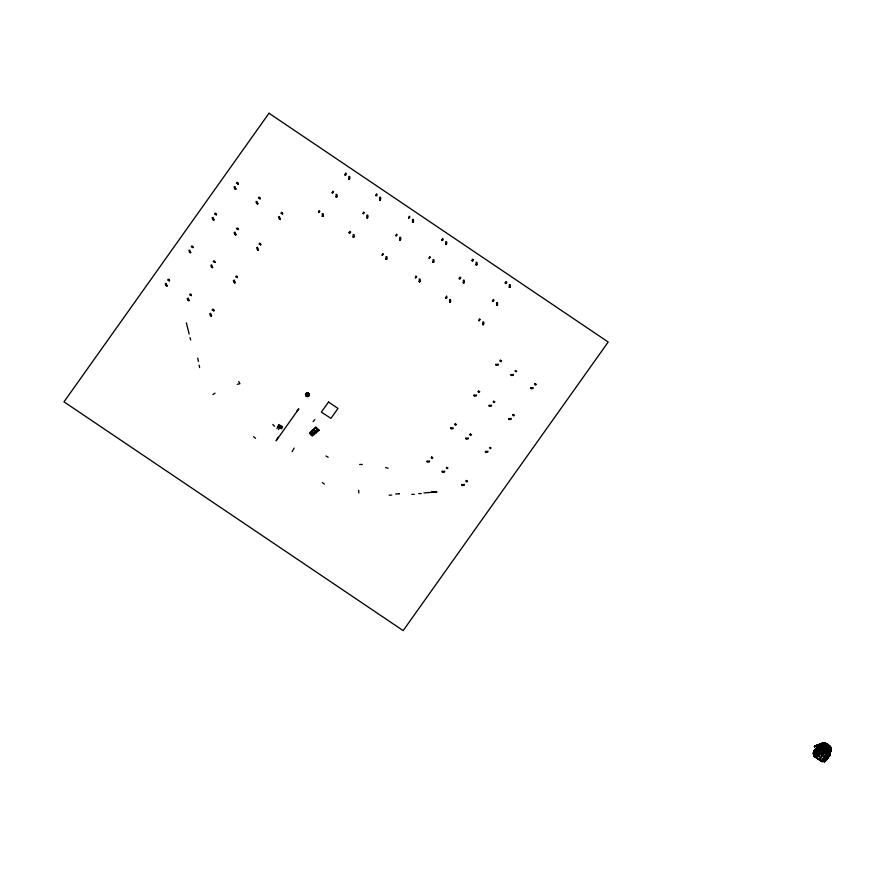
<?xml version="1.0" encoding="UTF-8"?>
<svg xmlns="http://www.w3.org/2000/svg" width="875" height="875" viewBox="0 0 875 875"><rect width="100%" height="100%" fill="white"/><g stroke="black" fill="none" stroke-linecap="round" stroke-linejoin="round"><path stroke-width="1.31" d="M816.594 748.442L815.708 748.683L818.059 752.675L826.667 758.472L828.658 749.995L826.711 748.683L819.864 748.081L814.362 751.614L813.509 753.441L813.75 756.087L821.811 761.523L824.698 761.764C830.266 757.05 833.459 746.988 824.983 743.433L823.55 743.269C819.284 745.205 815.38 748.825 813.433 753.112L813.75 756.087L824.698 761.764L828.691 754.83L829.15 749.711L827.05 748.289L824.6 748.442L821.198 743.597L823.386 742.82C833.897 743.859 831.261 754.698 826.066 760.506L822.259 760.889L817.786 758.8L813.881 750.684L821.198 743.597L823.386 742.82L825.344 744.144M820.17 745.752L821.516 744.133L822.817 744.155L829.752 748.716L830.517 750.794C830.911 753.616 823.014 765.023 827.859 757.487L827.323 757.127L831.031 750.553L830.955 747.458L829.555 745.763L831.217 748.431L829.806 748.989L828.614 746.189L829.423 745.828L830.517 751.483L828.155 747.764L829.073 746.156L828.308 745.642L824.294 745.478L820.291 747.688L819.405 747.086L818.781 745.741L822.194 743.455L814.975 746.32M306.983 396.561L307.048 394.844L307.059 396.572M307.978 393.05L306.961 392.962L307.978 392.984M305.627 394.297C304.828 394.384 306.491 395.653 307.005 393.148M830.331 752.38L830.386 749.864L829.369 756.416L828.986 754.567L828.8 755.902L828.33 755.322L828.341 756L829.97 755.628L830.331 752.38L829.587 755.716M829.15 749.711L829.478 754.567C820.291 769.803 833.066 749.897 831.25 748.125L826.033 743.608L823.134 743.345M821.516 744.133L823.397 746.681L827.192 747.119L828.308 745.642L825.88 746.714L825.716 747.633L828.92 749.022L829.347 751.286L828.494 748.355L828.909 750.542M831.206 750.345L829.938 750.214L829.806 748.989L829.73 750.269L830.703 750.728L830.736 749.623L829.062 748.377L828.614 746.189L830.955 747.458L828.756 747.359L829.347 751.286L829.073 746.156L829.73 750.269L828.953 752.948M306.567 394.373C307.891 397.786 309.017 391.945 306.119 393.466L306.917 394.089M308.438 393.137C307.748 392.208 308.142 397.469 306.797 394.428M311.741 435.127L311.992 435.881L316.028 432.917L316.138 430.555L319.2 430.303L315.678 427.066L309.498 432.95L312.452 435.827M822.008 744.855L824.02 745.095L825.803 748.683L828.57 750.542L828.494 748.355M826.044 758.056L826.667 758.472C829.303 755.978 832.847 750.116 829.052 747.25L827.673 747.447L827.148 744.548L828.341 744.942L828.034 745.795L828.964 745.522L827.63 748.672M829.008 756.492L829.062 755.836M828.658 749.995L825.628 760.648L815.741 753.977L814.023 754.556L813.75 756.087L821.811 761.523L823.867 761.25M816.977 751.144L822.566 746.112L828.505 745.205L822.281 745.238L819.405 747.086L822.719 751.516L828.056 754.764L829.237 751.8L828.57 750.542L824.337 748.497L817.261 751.592L817.797 751.942L816.977 751.144L815.128 753.134L814.023 754.556L816.78 757.192L827.52 749.23L828.92 749.022L828.833 749.733M831.25 748.125L829.205 747.808M828.209 749.066L828.647 749.098C829.642 751.264 828.789 746.933 827.192 747.119L827.75 745.872L822.281 745.238L823.058 745.773L824.02 745.095L822.817 744.155L821.866 744.658L814.362 751.614L816.648 749.93L813.509 753.441L814.023 754.556M322.295 213.675L322.558 216.42L323.444 215.578L323.192 213.675M336.044 194.316L336.306 197.061L337.192 196.219L336.941 194.316M348.775 176.389L349.038 179.145L349.923 178.303L349.672 176.389M353.128 234.467L353.391 237.223L354.277 236.381L354.025 234.467M366.887 215.108L367.139 217.864L368.025 217.022L367.773 215.108M379.608 197.192L379.87 199.948L380.756 199.095L380.505 197.192M385.962 256.616L386.225 259.372L387.111 258.53L386.859 256.616M399.722 237.256L399.973 240.012L400.859 239.17L400.608 237.256M412.442 219.341L412.705 222.097L413.591 221.244L413.339 219.341M419.202 279.038L419.464 281.783L420.35 280.941L420.098 279.038M432.95 259.678L433.212 262.423L434.098 261.581L433.847 259.678M445.681 241.752L445.944 244.508L446.83 243.666L446.578 241.752M449.553 299.502L449.728 302.291L450.702 301.416L450.45 299.502M463.312 280.142L463.564 282.898L464.45 282.056L464.198 280.142M476.033 262.227L476.295 264.983L477.181 264.141L476.93 262.227M482.792 321.923L482.967 324.702L483.93 323.837L483.689 321.923M496.541 302.564L496.803 305.32L497.689 304.478L497.438 302.564M509.272 284.648L509.534 287.405L510.42 286.552L510.169 284.648M305.681 394.286L305.637 394.866M305.867 394.308C306.688 399.503 311.642 391.836 307.169 393.903M306.141 394.68L306.775 394.002M306.447 394.373L306.239 396.134L305.834 395.686M306.545 396.266L308.82 396.025L307.705 394.822L309.378 394.756L307.716 394.166L308.842 393.837M309.302 395.238L309.291 394.647L309.116 395.686L307.792 394.712M319.069 210.514L318.631 212.384L319.845 211.192M349.573 233.363L348.983 232.936L349.902 231.317M446.644 296.023L445.605 297.872L446.611 298.08L447.103 297.03M459.747 279.048L459.156 278.611L460.075 276.992M472.478 261.122L471.887 260.695L472.806 259.077M479.566 318.773L479.128 320.633L480.342 319.452M492.986 301.459L492.395 301.033L493.314 299.414M505.717 283.544L505.127 283.106L506.045 281.498M827.859 757.487C829.555 756.47 829.38 751.68 829.752 753.747M277.736 426.803L281.662 428.87L282.439 426.672L278.983 424.681L276.861 428.641M313.764 430.03L313.206 429.833L316.094 432.633M823.834 761.053L821.811 761.523L827.816 751.122L827.848 748.552M306.163 395.992C306.381 395.752 307.125 394.516 308 396.539M312.069 431.222L310.461 434.405L310.209 433.65M827.378 747.6L823.977 747.655L827.378 747.6L827.52 749.23L826.317 750.258L825.07 749M446.72 467.283L446.337 467.764M470.302 434.087L471.603 434.722M466.342 480.517L467.644 481.152M489.923 447.322L489.541 447.803M515.473 370.486L515.091 370.978M513.22 414.52L514.522 415.155M535.095 383.72L536.408 384.366M829.139 747.939L828.614 746.189L829.445 747.009L828.734 748.475M821.822 748.388L823.583 747.064L825.77 746.823L828.964 749.055L827.848 749.448L824.337 757.127M827.87 748.694L819.525 759.041L817.666 758.494M431.2 457.559L431.561 456.936L432.884 457.713M454.781 424.364L455.142 423.741L456.466 424.517M478.078 391.562L478.439 390.95L479.773 391.716M469.919 434.569L470.291 434M499.953 360.762L500.325 360.15L501.648 360.916M465.959 480.998L466.331 480.441M493.216 401.767L493.577 401.155L494.911 401.92M512.837 415.002L513.22 414.444M534.712 384.212L535.095 383.644M824.698 761.764L824.852 760.812M829.084 752.358L829.73 750.269L831.031 750.553M826.886 758.22L826.339 760.003L824.895 761.119M307.956 393.969L307.902 392.952M431.845 457.198L431.473 458.139L432.184 458.5M455.427 423.992L455.055 424.944L455.766 425.305M448.022 467.917L446.655 467.698L447.322 468.705M478.723 391.202L478.352 392.142L479.073 392.503M470.564 434.208L470.192 435.148L470.903 435.509M500.609 360.402L500.238 361.353L500.948 361.703M466.605 480.637L466.233 481.589L466.944 481.939M493.861 401.406L493.489 402.358L494.211 402.708M491.225 447.956L489.858 447.738L490.525 448.744M516.786 371.131L515.408 370.902L516.086 371.919M513.483 414.641L513.111 415.592L513.822 415.942M535.358 383.841L534.997 384.792L535.708 385.153M829.106 753.32L830.102 749.077L829.052 748.005L829.916 749.164M167.628 280.055L169.378 280.678L169.148 279.519L168.131 279.136M191.209 246.859L192.959 247.483L192.73 246.323L191.713 245.93M214.506 214.058L216.256 214.681L216.027 213.522L215.009 213.139M189.569 294.853L191.319 295.477L191.089 294.317L190.072 293.934M236.392 183.258L238.142 183.881L237.913 182.722L236.884 182.339M213.161 261.658L214.9 262.281L214.681 261.122L213.653 260.739M236.458 228.856L238.208 229.48L237.978 228.32L236.95 227.938M212.078 310.034L213.828 310.658L213.598 309.498L212.581 309.116M258.333 198.067L260.083 198.691L259.853 197.52L258.836 197.138M235.659 276.839L237.409 277.463L237.18 276.303L236.162 275.909M258.956 244.037L260.706 244.661L260.477 243.502L259.459 243.119M280.842 213.238L282.592 213.861L282.363 212.702L281.334 212.319M826 760.462L826.7 757.958L827.236 758.308L829.259 754.677M829.369 745.828L828.888 747.25L829.555 745.763M826.416 759.752L827.017 758.002M818.967 753.495L815.741 753.977L824.337 748.497L827.203 748.398L825.836 749.93L818.967 753.495L818.103 755.934L817.217 754.972M333.605 191.833L332.38 193.025L332.817 191.155M346.336 173.917L345.833 174.967L344.827 174.759L345.866 172.911M350.678 231.995L349.825 233.22L349.136 232.498M364.438 212.636L363.223 213.817L363.65 211.958M377.169 194.72L376.666 195.77L375.67 195.562L376.698 193.714M383.523 254.144L382.298 255.325L382.736 253.466M397.272 234.784L396.058 235.966L396.484 234.106M410.003 216.869L408.778 218.05L409.216 216.18M416.752 276.555L415.538 277.747L415.975 275.877M430.511 257.195L429.286 258.387L429.723 256.517M443.231 239.28L442.739 240.33L441.733 240.122L442.772 238.273M460.863 277.67L459.998 278.906L459.309 278.173M473.594 259.755L472.73 260.991L472.041 260.258M494.102 300.092L493.237 301.317L492.548 300.595M506.822 282.177L505.969 283.402L505.28 282.68M169.652 280.284L169.291 280.897M192.773 246.892L192.872 247.702M216.541 214.287L216.169 214.9M191.133 294.886L191.231 295.695M237.945 183.291L238.044 184.111M238.481 229.097L238.109 229.709M214.102 310.264L213.741 310.877M259.886 198.1L259.995 198.909M282.395 213.27L282.494 214.091M306.184 394.352L307.738 393.422M309.127 395.631L308.175 394.756M828.056 748.431L823.233 754.731M829.281 749.842L829.752 748.716L830.342 749.558L826.623 746.998L825.77 747.272M828.756 747.359L829.03 746.725L828.155 747.764L829.128 749.547M827.323 757.127L828.658 754.272M826.7 757.958L827.608 756.055M165.32 283.598L165.812 285.469L166.972 285.917L166.162 283.27M188.902 250.403L189.394 252.262L190.553 252.722L189.744 250.075M212.198 217.602L212.691 219.472L213.894 219.931L213.052 217.273M234.073 186.812L234.566 188.672L235.769 189.131L234.927 186.473M187.261 298.397L187.753 300.267L188.956 300.727L188.114 298.069M210.842 265.202L211.334 267.072L212.494 267.52L211.695 264.873M234.139 232.411L234.631 234.27L235.834 234.73L234.992 232.072M256.025 201.611L256.517 203.47L257.709 203.93L256.867 201.283M209.77 313.578L210.252 315.448L211.411 315.897L210.613 313.25M233.352 280.383L233.844 282.253L235.036 282.713L234.194 280.055M256.648 247.581L257.141 249.452L258.3 249.911L257.491 247.253M278.523 216.792L279.016 218.652L280.175 219.111L279.377 216.453M167.169 285.633L166.534 286.016M190.75 252.438L189.973 252.252M213.412 220.019L214.047 219.636M235.298 189.219L235.933 188.836M188.333 300.256L189.109 300.431M212.691 267.236L212.056 267.619M235.364 234.817L235.998 234.434M257.097 203.459L257.873 203.634M211.619 315.613L210.984 315.995M234.566 282.8L235.2 282.417M258.497 249.616L257.863 249.998M280.383 218.816L279.748 219.198M318.741 212.57L318.391 211.805M331.997 192.598L332.489 193.211M382.408 255.511L382.058 254.745M415.647 277.933L415.297 277.167M363.333 213.522L362.983 213.238M376.053 195.606L375.714 195.322M396.167 235.67L395.817 235.386M278.119 437.292L276.106 440.825L298.834 408.822L297.062 410.812M292.119 451.631L294.131 448.098M280.711 425.677L278.447 429.559M828.275 746.452L827.673 747.447L828.691 745.894M829.587 746.003L825.027 743.116M311.413 431.386L312.878 433.65L313.972 434.678L314.3 434.186M827.345 745.587L823.561 744.986L825.169 746.069L825.562 745.522C828.319 746.681 827.641 742.886 824.983 743.433L822.817 744.155M316.094 427.284L311.763 432.523L312.867 433.661L311.227 435.148L310.975 434.383M825.858 752.008L826.842 750.466L829.237 751.8M824.709 745.445L827.466 745.413L826.263 745.675L824.983 743.433L827.291 744.417L826.044 745.336L822.555 745.117M827.477 748.169L828.002 747.447M306.403 393.684C304.412 398.016 311.916 394.745 307.42 393.247M498.312 365.039L496.562 365.389L495.841 364.569L498.367 364.164M476.438 395.839L474.688 396.189L473.955 395.369L476.481 394.964M453.141 428.63L451.391 428.98L450.658 428.17L453.184 427.766M429.559 461.825L427.798 462.186L427.077 461.366L429.603 460.961M513.45 375.244L511.7 375.594L510.967 374.784L513.505 374.38M491.575 406.044L489.825 406.394L489.092 405.573L491.619 405.169M468.278 438.845L466.528 439.195L465.795 438.375L468.322 437.97M444.697 472.041L442.936 472.391L442.214 471.57L444.741 471.166M533.072 388.478L531.322 388.828L530.589 388.019L533.116 387.614M511.197 419.278L509.447 419.628L508.714 418.808L511.241 418.403M487.9 452.08L486.15 452.43L485.417 451.609L487.944 451.205M464.319 485.275L462.558 485.625L461.836 484.805L464.363 484.4M495.906 364.197L495.873 364.984M474.031 394.986L473.998 395.784M450.734 427.788L450.702 428.575M427.142 460.983L427.12 461.781M511.044 374.402L511.011 375.189M489.169 405.202L489.136 405.989M465.872 438.003L465.839 438.791M442.28 471.198L442.247 471.986M530.666 387.636L530.633 388.423M509.042 418.469L508.758 419.223M485.483 451.238L485.461 452.025M461.902 484.433L461.869 485.22M819.405 747.086L814.57 752.073L815.194 753.178L817.513 751.505M305.637 395.259C305.484 396.528 306.294 394.012 306.928 394.844M313.075 421.619L314.858 419.628M826.044 745.336L827.138 744.122M344.87 174.53L345.22 175.284M408.548 217.47L408.887 218.236M441.777 239.892L442.127 240.647M429.056 257.808L429.395 258.573M445.648 297.642L445.998 298.397M478.887 320.053L479.238 320.819M827.969 750.422L827.816 751.122M313.972 434.678L312.889 433.661L317.647 428.794L317.144 428.498M817.261 751.592L820.181 748.552M820.98 749.623L818.059 752.675L818.683 753.091M818.059 746.944L819.525 745.445L820.673 745.719M309.291 394.297L309.006 393.75M312.889 433.639L314.847 431.78M818.705 747.272L815.948 749.175M826.438 759.489L827.903 757.236M311.227 435.137L312.867 433.672M826.514 749.438L820.477 754.513M316.028 432.917L319.2 430.303L318.62 429.92M826.416 747.337L825.716 747.633M306.994 392.984L306.698 393.936L307.398 393.52M307.169 394.888L307.759 394.275M307.869 395.019L306.895 394.942M307.978 396.561L307.781 394.177M819.864 748.081L820.75 748.683L823.397 746.681M825.803 748.683L826.777 747.961L828.953 749.427L827.848 749.448M825.562 745.522L827.466 745.413M827.192 747.119L825.77 746.823M212.811 394.527L215.086 393.159M823.43 759.533L825.847 758.144M348.698 178.959L349.464 179.08M335.967 196.875L336.733 196.995M379.531 199.752L380.297 199.872M353.052 237.037L353.817 237.158M412.366 221.9L413.131 222.02M399.634 239.827L400.4 239.947M385.886 259.186L386.652 259.295M445.605 244.322L446.37 244.442M432.873 262.238L433.639 262.358M419.125 281.597L419.891 281.717M475.956 264.797L476.722 264.917M463.225 282.713L463.991 282.833M509.195 287.208L509.961 287.328M496.464 305.134L497.23 305.255M214.812 262.5L214.714 261.691M260.619 244.88L260.52 244.07M237.322 277.681L237.213 276.872M814.384 746.594L822.194 743.455L814.384 746.594L817.622 745.227M816.112 746.288L821.559 743.903L814.527 746.725L820.389 744.111M307.934 396.441L307.792 395.259M814.527 746.725L821.034 744.002M815.719 746.353L818.858 745.008M814.877 746.506L818.213 745.128M819.798 744.209L814.603 746.386L815.467 746.233M819.306 744.297L815.303 745.894L816.714 745.653M824.25 748.005L825.005 747.709M821.767 750.52L826.711 748.683M349.038 179.145L348.797 178.544M336.306 197.061L336.066 196.459M322.219 216.234L322.984 216.355M379.87 199.948L379.63 199.336M366.8 217.678L367.566 217.798M353.391 237.223L353.15 236.611M412.705 222.097L412.464 221.484M399.973 240.012L399.733 239.4M386.225 259.372L385.984 258.759M445.944 244.508L445.703 243.906M433.212 262.423L432.972 261.822M419.464 281.783L419.223 281.181M476.295 264.983L476.055 264.381M463.564 282.898L463.323 282.297M450.242 302.192L449.575 301.656M509.534 287.405L509.294 286.792M496.803 305.32L496.562 304.708M482.727 324.406L483.481 324.614M823.769 747.37L827.444 747.075M237.256 384.322L239.914 383.72L238.711 381.5M824.02 745.095L821.866 744.658M818.442 744.844L815.817 745.806L819.295 744.931M824.589 746.681L826.317 746.397L826.263 745.675M307.136 393.684L307.956 393.652M395.653 494.058L399.503 493.741L398.519 493.544M423.927 492.975L436.909 491.892L431.878 491.575M389.134 495.206L391.748 495.075M418.688 493.631L421.247 493.533M411.742 494.386L414.323 494.331M359.647 464.483L362.283 464.439M828.253 747.83L829.03 748.617M238.23 183.958L237.727 183.684M306.983 396.473L307.53 396.616M828.056 754.764L828.691 754.83M235.725 189.131L235.627 188.497M257.677 203.93L257.567 203.295M280.175 219.111L280.077 218.477M213.85 219.931L213.752 219.297M235.791 234.73L235.692 234.095M258.3 249.911L258.191 249.277M190.553 252.722L190.444 252.087M212.494 267.52L212.395 266.897M235.003 282.702L234.894 282.067M166.972 285.917L166.863 285.294M188.912 300.727L188.814 300.092M211.411 315.897L211.312 315.273M826.514 747.939L829.183 749.317L829.5 751.242M826.503 743.892L823.386 742.82M826.295 753.922L823.681 752.161M385.558 467.567L388.106 468.234M307.847 393.127L309.083 393.892M260.083 198.691L259.667 198.483M282.592 213.861L282.166 213.664M216.256 214.681L215.841 214.484M238.208 229.48L237.792 229.283M260.706 244.661L260.291 244.464M192.959 247.483L192.544 247.286M214.9 262.281L214.484 262.084M237.409 277.463L236.994 277.266M169.378 280.678L168.962 280.481M191.319 295.477L190.903 295.28M213.828 310.658L213.412 310.461M827.52 749.23L826.777 747.961L828.953 749.427M828.658 751.691L824.337 748.497M282.319 427.492L278.327 425.195M325.992 456.006L328.158 457.242M826.777 747.031L829.183 749.317M830.955 749.634L829.052 748.005M825.88 746.714L827.4 747.742M825.038 749.252L825.869 749.809M818.956 746.189L819.492 746.55L818.781 745.741M828.767 753.397L829.653 753.998M816.353 750.039L816.933 750.433M827.17 757.334L827.75 757.728M308.044 393.542C310.352 394.986 306.097 397.272 306.294 394.658M322.328 482.541L324.406 484.137M253.542 436.647L255.566 438.309M272.803 424.419L274.498 426.311M827.192 747.852L828.177 749.055M308.066 393.903L308.35 394.57M820.291 747.688L820.75 748.683M828.57 747.83L828.833 748.409M482.967 324.702L482.814 324.067M367.052 217.897L366.898 217.252M322.47 216.453L322.317 215.819M279.814 219.231L279.606 218.641M235.375 189.252L235.156 188.661M257.939 250.02L257.72 249.441M235.441 234.85L235.222 234.259M213.489 220.041L213.281 219.461M234.642 282.822L234.423 282.231M212.133 267.641L211.925 267.061M211.061 316.017L210.842 315.438M166.611 286.037L166.392 285.458M186.353 322.886L189.153 334.053M190.05 337.586L190.662 340.025M813.509 753.441L813.881 750.684L814.702 750.4L813.192 752.62L813.969 755.989M198.384 361.419L197.739 358.116M199.139 365.159L199.587 367.598M819.372 758.209L819.525 759.041M509.775 286.781L509.852 287.394M497.044 304.697L497.12 305.309M476.536 264.359L476.613 264.972M483.295 324.056L483.372 324.669M463.805 282.275L463.881 282.887M446.184 243.884L446.261 244.497M450.056 301.634L450.133 302.247M433.453 261.8L433.53 262.423M412.945 221.473L413.022 222.086M419.705 281.159L419.781 281.772M400.225 239.389L400.291 240.002M380.111 199.325L380.188 199.938M386.466 258.748L386.542 259.361M367.38 217.241L367.456 217.853M349.278 178.522L349.355 179.134M353.631 236.6L353.708 237.213M336.547 196.438L336.623 197.061M322.798 215.797L322.875 216.409M358.706 490.273L358.816 493.008M829.927 752.478L829.97 755.628M829.358 755.77L829.369 756.416M828.33 755.322L828.341 756M268.997 113.236L63.984 401.833L403.167 630.612L608.191 342.016L268.997 113.236M328.508 402.041L321.344 412.125L330.958 418.359L338.002 408.439L328.508 402.041M823.998 744.855L823.55 743.269L825.081 745.325L823.998 744.855"/></g></svg>
